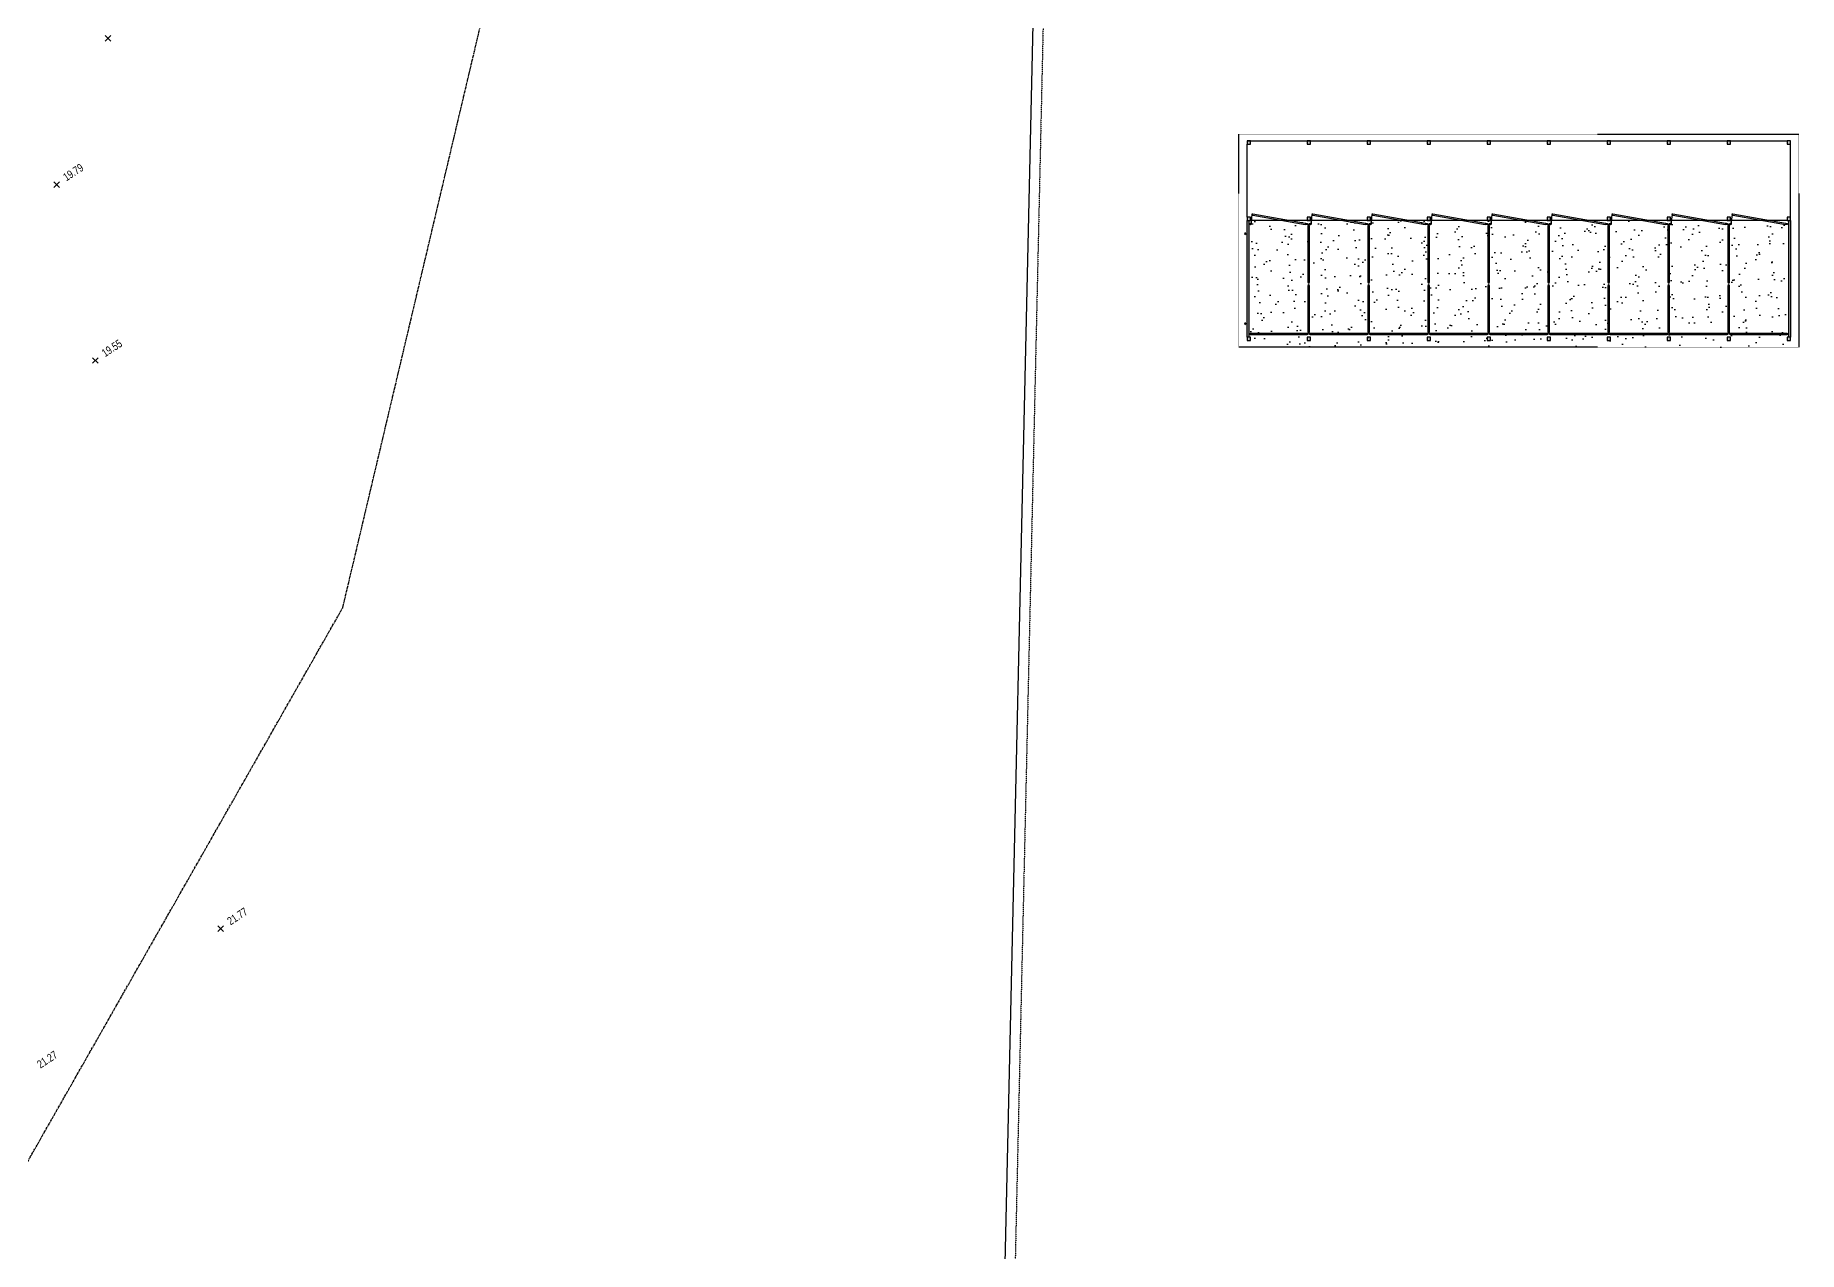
# Model space of a CAD drawing. Header units: inches. Extents: x -625442 to 34963, y -27993 to 66986.
# Drawn here: x -451844 to -447612, y 30144 to 33064 of the extents above; entities that cross this region are included whole.
import ezdxf
from ezdxf.enums import TextEntityAlignment as Align

# ---------------------------------------------------------------- set-up
doc = ezdxf.new("R2010")
doc.units = ezdxf.units.IN
doc.header["$LTSCALE"] = 0.5
doc.header["$MEASUREMENT"] = 0
for name, pattern in [('DIVIDE2', [0.625, 0.25, -0.125, 0, -0.125, 0, -0.125]), ('HIDDEN', [0.375, 0.25, -0.125]), ('PHANTOM', [20, 10, -2, 2, -2, 2, -2])]:
    doc.linetypes.add(name, pattern=pattern)
for name, color, linetype in [('A-ANNO-SYMB', 254, 'Continuous'), ('A-ANNO-TEXT', 30, 'Continuous'), ('A-BLDG-ELEV-HIDN', 252, 'HIDDEN'), ('A-ELEV-PATT-SH30', 201, 'Continuous'), ('A-FLOR-BELO-LGHT', 143, 'Continuous'), ('A-WALL-OTLN', 90, 'Continuous'), ('FEMA FLOOD ZONE', 190, 'PHANTOM'), ('FENCE', 7, 'FEN_LINE'), ('P-BELOW-LIGHT', 143, 'Continuous'), ('P-FURNITURE', 201, 'Continuous'), ('SECTION LINE', 101, 'DIVIDE2'), ('SPOT ELEVATION TEXT', 252, 'Continuous')]:
    doc.layers.add(name, color=color, linetype=linetype)
doc.styles.add('BLDG', font='IC-Romans.shx', dxfattribs={"width": 0.8})
doc.styles.get("Standard").update_dxf_attribs({"font": 'Arial.ttf'})
doc.linetypes.add('FEN_LINE', pattern='A,0.5,-0.2,[" X ",Standard,S=0.1,R=0,X=-0.1,Y=-0.05],-0.25', length=0.95)

# ---------------------------------------------------------------- blocks, each defined once
blk = doc.blocks.new('SPT10')
at = {"color": 0, "linetype": 'Continuous'}
for p, q in [((-0.35, -0.35), (0.35, 0.35)), ((0.35, -0.35), (-0.35, 0.35))]:
    blk.add_line(p, q, dxfattribs=at)

msp = doc.modelspace()

# ---------------------------------------------------------------- hatches: boundary and pattern name
at = {"layer": 'A-ELEV-PATT-SH30', "ltscale": 0.5}
h = msp.add_hatch(dxfattribs=at)
h.set_pattern_fill('AR-SAND', color=256, scale=32, angle=90)
h.set_pattern_definition([(127.5, (-476712.923, -26343.793), (-61.65836, -2.015787), [0, -48.64, 0, -54.4, 0, -52]), (97.5, (-476712.92, -26343.79), (-90.30867, 56.63285), [0, -26.24, 0, -43.84, 0, -16.8]), (57.5, (-476712.923, -26383.153), (-0.18109, 99.65254), [0, -16, 0, -57.6, 0, -75.2]), (47.5, (-476712.92, -26383.15), (-28.08562, 96.19605), [0, -8, 0, -37.76, 0, -43.2])])
h.paths.add_polyline_path([(-448928.32821, 32619.19783), (-447636.32821, 32619.19783), (-447636.32821, 32315.19783), (-448928.32821, 32315.19783)])

# ---------------------------------------------------------------- linework, layer by layer
at = {"layer": 'A-BLDG-ELEV-HIDN', "ltscale": 0.5}
for p, q in [((-448956.32821, 32315.19783), (-448956.32821, 32827.19783)), ((-448956.32821, 32827.19783), (-447612.32821, 32827.19783)), ((-447612.32821, 32827.19783), (-447612.32821, 32315.19783)), ((-447612.32821, 32315.19783), (-448956.32821, 32315.19783))]:
    msp.add_line(p, q, dxfattribs=at)
at = {"layer": 'A-FLOR-BELO-LGHT', "ltscale": 0.5}
for p, q in [((-448936.32821, 32811.19783), (-447640.32821, 32811.19783)), ((-447632.32821, 32619.19783), (-447632.32821, 32811.19783)), ((-447640.32821, 32619.19783), (-448928.32821, 32619.19783))]:
    msp.add_line(p, q, dxfattribs=at)
at = {"layer": 'A-WALL-OTLN', "ltscale": 0.5}
for p, q in [((-448940.32821, 32587.94996), (-448936.32821, 32587.94996)), ((-448940.32821, 32371.96279), (-448936.32821, 32371.96279))]:
    msp.add_line(p, q, dxfattribs=at)
for points in [[(-448936.32821, 32811.19783), (-448936.32821, 32803.19783), (-448928.32821, 32803.19783), (-448928.32821, 32811.19783)], [(-448792.32821, 32811.19783), (-448792.32821, 32803.19783), (-448784.32821, 32803.19783), (-448784.32821, 32811.19783)], [(-448648.32821, 32811.19783), (-448648.32821, 32803.19783), (-448640.32821, 32803.19783), (-448640.32821, 32811.19783)], [(-448504.32821, 32811.19783), (-448504.32821, 32803.19783), (-448496.32821, 32803.19783), (-448496.32821, 32811.19783)], [(-448360.32821, 32811.19783), (-448360.32821, 32803.19783), (-448352.32821, 32803.19783), (-448352.32821, 32811.19783)], [(-448216.32821, 32811.19783), (-448216.32821, 32803.19783), (-448208.32821, 32803.19783), (-448208.32821, 32811.19783)], [(-448072.32821, 32811.19783), (-448072.32821, 32803.19783), (-448064.32821, 32803.19783), (-448064.32821, 32811.19783)], [(-447928.32821, 32811.19783), (-447928.32821, 32803.19783), (-447920.32821, 32803.19783), (-447920.32821, 32811.19783)], [(-447784.32821, 32811.19783), (-447784.32821, 32803.19783), (-447776.32821, 32803.19783), (-447776.32821, 32811.19783)], [(-447640.32821, 32811.19783), (-447640.32821, 32803.19783), (-447632.32821, 32803.19783), (-447632.32821, 32811.19783)], [(-448936.32821, 32627.19783), (-448936.32821, 32619.19783), (-448928.32821, 32619.19783), (-448928.32821, 32627.19783)], [(-448932.32821, 32619.19783), (-448932.32821, 32339.19783), (-448936.32821, 32339.19783), (-448936.32821, 32619.19783)], [(-448792.32821, 32627.19783), (-448792.32821, 32619.19783), (-448784.32821, 32619.19783), (-448784.32821, 32627.19783)], [(-448648.32821, 32627.19783), (-448648.32821, 32619.19783), (-448640.32821, 32619.19783), (-448640.32821, 32627.19783)], [(-448504.32821, 32627.19783), (-448504.32821, 32619.19783), (-448496.32821, 32619.19783), (-448496.32821, 32627.19783)], [(-448360.32821, 32627.19783), (-448360.32821, 32619.19783), (-448352.32821, 32619.19783), (-448352.32821, 32627.19783)], [(-448216.32821, 32627.19783), (-448216.32821, 32619.19783), (-448208.32821, 32619.19783), (-448208.32821, 32627.19783)], [(-448072.32821, 32627.19783), (-448072.32821, 32619.19783), (-448064.32821, 32619.19783), (-448064.32821, 32627.19783)], [(-447928.32821, 32627.19783), (-447928.32821, 32619.19783), (-447920.32821, 32619.19783), (-447920.32821, 32627.19783)], [(-447784.32821, 32627.19783), (-447784.32821, 32619.19783), (-447776.32821, 32619.19783), (-447776.32821, 32627.19783)], [(-447640.32821, 32627.19783), (-447640.32821, 32619.19783), (-447632.32821, 32619.19783), (-447632.32821, 32627.19783)], [(-447632.32821, 32619.19783), (-447632.32821, 32339.19783), (-447636.32821, 32339.19783), (-447636.32821, 32619.19783)], [(-448936.32821, 32339.19783), (-448936.32821, 32331.19783), (-448928.32821, 32331.19783), (-448928.32821, 32339.19783)], [(-448792.32821, 32339.19783), (-448792.32821, 32331.19783), (-448784.32821, 32331.19783), (-448784.32821, 32339.19783)], [(-448648.32821, 32339.19783), (-448648.32821, 32331.19783), (-448640.32821, 32331.19783), (-448640.32821, 32339.19783)], [(-448504.32821, 32339.19783), (-448504.32821, 32331.19783), (-448496.32821, 32331.19783), (-448496.32821, 32339.19783)], [(-448360.32821, 32339.19783), (-448360.32821, 32331.19783), (-448352.32821, 32331.19783), (-448352.32821, 32339.19783)], [(-448216.32821, 32339.19783), (-448216.32821, 32331.19783), (-448208.32821, 32331.19783), (-448208.32821, 32339.19783)], [(-448072.32821, 32339.19783), (-448072.32821, 32331.19783), (-448064.32821, 32331.19783), (-448064.32821, 32339.19783)], [(-447928.32821, 32339.19783), (-447928.32821, 32331.19783), (-447920.32821, 32331.19783), (-447920.32821, 32339.19783)], [(-447784.32821, 32339.19783), (-447784.32821, 32331.19783), (-447776.32821, 32331.19783), (-447776.32821, 32339.19783)], [(-447640.32821, 32339.19783), (-447640.32821, 32331.19783), (-447632.32821, 32331.19783), (-447632.32821, 32339.19783)]]:
    msp.add_lwpolyline(points, close=True, dxfattribs=at)
for centre in [(-448940.32821, 32587.94996), (-448940.32821, 32371.96279)]:
    msp.add_arc(centre, 2, 90, 270, dxfattribs=at)
at = {"layer": 'FEMA FLOOD ZONE'}
msp.add_lwpolyline([(-451926.43524, 30247.61468), (-451106.21353, 31690.11821), (-450606.8183, 33801.41301), (-450602.54048, 34006.71055), (-450944.75809, 35114.46209), (-450936.20274, 35336.86771), (-451650.92597, 36223.53279)], dxfattribs=at)
at = {"layer": 'FENCE'}
msp.add_lwpolyline([(-454541.52855, 26320.38452), (-449601.46382, 26359.87047), (-448922.57177, 56440.86474)], dxfattribs=at)
at = {"layer": 'P-BELOW-LIGHT'}
msp.add_line((-448936.32821, 32627.19783), (-448936.32821, 32803.19783), dxfattribs=at)
at = {"layer": 'P-FURNITURE', "ltscale": 0.5, "flags": 128}
for points in [[(-448922.24979, 32634.96938, 0.2506464417), (-448923.31429, 32634.62058), (-448924.38888, 32634.64243, 0.8565738161), (-448924.56047, 32633.66931), (-448923.54321, 32633.32231, 0.2506464418), (-448922.6622, 32632.63046), (-448796.39959, 32610.36695, 0.2506464418), (-448795.33508, 32610.71576), (-448794.2605, 32610.6939, 0.8565738161), (-448794.08891, 32611.66703), (-448795.10616, 32612.01402, 0.2506464417), (-448795.98718, 32612.70587)], [(-448778.24979, 32634.96938, 0.2506464417), (-448779.31429, 32634.62058), (-448780.38888, 32634.64243, 0.8565738161), (-448780.56047, 32633.66931), (-448779.54321, 32633.32231, 0.2506464418), (-448778.6622, 32632.63046), (-448652.39959, 32610.36695, 0.2506464418), (-448651.33508, 32610.71576), (-448650.2605, 32610.6939, 0.8565738161), (-448650.08891, 32611.66703), (-448651.10616, 32612.01402, 0.2506464417), (-448651.98718, 32612.70587)], [(-448634.24979, 32634.96938, 0.2506464417), (-448635.31429, 32634.62058), (-448636.38888, 32634.64243, 0.8565738161), (-448636.56047, 32633.66931), (-448635.54321, 32633.32231, 0.2506464418), (-448634.6622, 32632.63046), (-448508.39959, 32610.36695, 0.2506464418), (-448507.33508, 32610.71576), (-448506.2605, 32610.6939, 0.8565738161), (-448506.08891, 32611.66703), (-448507.10616, 32612.01402, 0.2506464417), (-448507.98718, 32612.70587)], [(-448490.24979, 32634.96938, 0.2506464417), (-448491.31429, 32634.62058), (-448492.38888, 32634.64243, 0.8565738161), (-448492.56047, 32633.66931), (-448491.54321, 32633.32231, 0.2506464418), (-448490.6622, 32632.63046), (-448364.39959, 32610.36695, 0.2506464418), (-448363.33508, 32610.71576), (-448362.2605, 32610.6939, 0.8565738161), (-448362.08891, 32611.66703), (-448363.10616, 32612.01402, 0.2506464417), (-448363.98718, 32612.70587)], [(-448346.24979, 32634.96938, 0.2506464417), (-448347.31429, 32634.62058), (-448348.38888, 32634.64243, 0.8565738161), (-448348.56047, 32633.66931), (-448347.54321, 32633.32231, 0.2506464418), (-448346.6622, 32632.63046), (-448220.39959, 32610.36695, 0.2506464418), (-448219.33508, 32610.71576), (-448218.2605, 32610.6939, 0.8565738161), (-448218.08891, 32611.66703), (-448219.10616, 32612.01402, 0.2506464417), (-448219.98718, 32612.70587)], [(-448202.24979, 32634.96938, 0.2506464417), (-448203.31429, 32634.62058), (-448204.38888, 32634.64243, 0.8565738161), (-448204.56047, 32633.66931), (-448203.54321, 32633.32231, 0.2506464418), (-448202.6622, 32632.63046), (-448076.39959, 32610.36695, 0.2506464418), (-448075.33508, 32610.71576), (-448074.2605, 32610.6939, 0.8565738161), (-448074.08891, 32611.66703), (-448075.10616, 32612.01402, 0.2506464417), (-448075.98718, 32612.70587)], [(-448058.24979, 32634.96938, 0.2506464417), (-448059.31429, 32634.62058), (-448060.38888, 32634.64243, 0.8565738161), (-448060.56047, 32633.66931), (-448059.54321, 32633.32231, 0.2506464418), (-448058.6622, 32632.63046), (-447932.39959, 32610.36695, 0.2506464418), (-447931.33508, 32610.71576), (-447930.2605, 32610.6939, 0.8565738161), (-447930.08891, 32611.66703), (-447931.10616, 32612.01402, 0.2506464417), (-447931.98718, 32612.70587)], [(-447914.24979, 32634.96938, 0.2506464417), (-447915.31429, 32634.62058), (-447916.38888, 32634.64243, 0.8565738161), (-447916.56047, 32633.66931), (-447915.54321, 32633.32231, 0.2506464418), (-447914.6622, 32632.63046), (-447788.39959, 32610.36695, 0.2506464418), (-447787.33508, 32610.71576), (-447786.2605, 32610.6939, 0.8565738161), (-447786.08891, 32611.66703), (-447787.10616, 32612.01402, 0.2506464417), (-447787.98718, 32612.70587)], [(-447770.24979, 32634.96938, 0.2506464417), (-447771.31429, 32634.62058), (-447772.38888, 32634.64243, 0.8565738161), (-447772.56047, 32633.66931), (-447771.54321, 32633.32231, 0.2506464418), (-447770.6622, 32632.63046), (-447644.39959, 32610.36695, 0.2506464418), (-447643.33508, 32610.71576), (-447642.2605, 32610.6939, 0.8565738161), (-447642.08891, 32611.66703), (-447643.10616, 32612.01402, 0.2506464417), (-447643.98718, 32612.70587)], [(-448789.50716, 32471.13533), (-448789.50716, 32607.24322, -0.2506464417), (-448788.97881, 32608.23098), (-448788.81373, 32609.29304, -0.8565738161), (-448787.82559, 32609.29304), (-448787.66051, 32608.23098, -0.2506464418), (-448787.13216, 32607.24322), (-448787.13216, 32471.13533, -0.2506464418), (-448787.66051, 32470.14756), (-448787.82559, 32469.0855, -0.8565738161), (-448788.81373, 32469.0855), (-448788.97881, 32470.14756, -0.2506464417)], [(-448645.50716, 32471.13533), (-448645.50716, 32607.24322, -0.2506464417), (-448644.97881, 32608.23098), (-448644.81373, 32609.29304, -0.8565738161), (-448643.82559, 32609.29304), (-448643.66051, 32608.23098, -0.2506464418), (-448643.13216, 32607.24322), (-448643.13216, 32471.13533, -0.2506464418), (-448643.66051, 32470.14756), (-448643.82559, 32469.0855, -0.8565738161), (-448644.81373, 32469.0855), (-448644.97881, 32470.14756, -0.2506464417)], [(-448501.50716, 32471.13533), (-448501.50716, 32607.24322, -0.2506464417), (-448500.97881, 32608.23098), (-448500.81373, 32609.29304, -0.8565738161), (-448499.82559, 32609.29304), (-448499.66051, 32608.23098, -0.2506464418), (-448499.13216, 32607.24322), (-448499.13216, 32471.13533, -0.2506464418), (-448499.66051, 32470.14756), (-448499.82559, 32469.0855, -0.8565738161), (-448500.81373, 32469.0855), (-448500.97881, 32470.14756, -0.2506464417)], [(-448357.50716, 32471.13533), (-448357.50716, 32607.24322, -0.2506464417), (-448356.97881, 32608.23098), (-448356.81373, 32609.29304, -0.8565738161), (-448355.82559, 32609.29304), (-448355.66051, 32608.23098, -0.2506464418), (-448355.13216, 32607.24322), (-448355.13216, 32471.13533, -0.2506464418), (-448355.66051, 32470.14756), (-448355.82559, 32469.0855, -0.8565738161), (-448356.81373, 32469.0855), (-448356.97881, 32470.14756, -0.2506464417)], [(-448213.50716, 32471.13533), (-448213.50716, 32607.24322, -0.2506464417), (-448212.97881, 32608.23098), (-448212.81373, 32609.29304, -0.8565738161), (-448211.82559, 32609.29304), (-448211.66051, 32608.23098, -0.2506464418), (-448211.13216, 32607.24322), (-448211.13216, 32471.13533, -0.2506464418), (-448211.66051, 32470.14756), (-448211.82559, 32469.0855, -0.8565738161), (-448212.81373, 32469.0855), (-448212.97881, 32470.14756, -0.2506464417)], [(-448069.50716, 32471.13533), (-448069.50716, 32607.24322, -0.2506464417), (-448068.97881, 32608.23098), (-448068.81373, 32609.29304, -0.8565738161), (-448067.82559, 32609.29304), (-448067.66051, 32608.23098, -0.2506464418), (-448067.13216, 32607.24322), (-448067.13216, 32471.13533, -0.2506464418), (-448067.66051, 32470.14756), (-448067.82559, 32469.0855, -0.8565738161), (-448068.81373, 32469.0855), (-448068.97881, 32470.14756, -0.2506464417)], [(-447925.50716, 32471.13533), (-447925.50716, 32607.24322, -0.2506464417), (-447924.97881, 32608.23098), (-447924.81373, 32609.29304, -0.8565738161), (-447923.82559, 32609.29304), (-447923.66051, 32608.23098, -0.2506464418), (-447923.13216, 32607.24322), (-447923.13216, 32471.13533, -0.2506464418), (-447923.66051, 32470.14756), (-447923.82559, 32469.0855, -0.8565738161), (-447924.81373, 32469.0855), (-447924.97881, 32470.14756, -0.2506464417)], [(-447781.50716, 32471.13533), (-447781.50716, 32607.24322, -0.2506464417), (-447780.97881, 32608.23098), (-447780.81373, 32609.29304, -0.8565738161), (-447779.82559, 32609.29304), (-447779.66051, 32608.23098, -0.2506464418), (-447779.13216, 32607.24322), (-447779.13216, 32471.13533, -0.2506464418), (-447779.66051, 32470.14756), (-447779.82559, 32469.0855, -0.8565738161), (-447780.81373, 32469.0855), (-447780.97881, 32470.14756, -0.2506464417)], [(-448789.50716, 32351.13533), (-448789.50716, 32463.24322, -0.2506464417), (-448788.97881, 32464.23098), (-448788.81373, 32465.29304, -0.8565738161), (-448787.82559, 32465.29304), (-448787.66051, 32464.23098, -0.2506464418), (-448787.13216, 32463.24322), (-448787.13216, 32351.13533, -0.2506464418), (-448787.66051, 32350.14756), (-448787.82559, 32349.0855, -0.8565738161), (-448788.81373, 32349.0855), (-448788.97881, 32350.14756, -0.2506464417)], [(-448645.50716, 32351.13533), (-448645.50716, 32463.24322, -0.2506464417), (-448644.97881, 32464.23098), (-448644.81373, 32465.29304, -0.8565738161), (-448643.82559, 32465.29304), (-448643.66051, 32464.23098, -0.2506464418), (-448643.13216, 32463.24322), (-448643.13216, 32351.13533, -0.2506464418), (-448643.66051, 32350.14756), (-448643.82559, 32349.0855, -0.8565738161), (-448644.81373, 32349.0855), (-448644.97881, 32350.14756, -0.2506464417)], [(-448501.50716, 32351.13533), (-448501.50716, 32463.24322, -0.2506464417), (-448500.97881, 32464.23098), (-448500.81373, 32465.29304, -0.8565738161), (-448499.82559, 32465.29304), (-448499.66051, 32464.23098, -0.2506464418), (-448499.13216, 32463.24322), (-448499.13216, 32351.13533, -0.2506464418), (-448499.66051, 32350.14756), (-448499.82559, 32349.0855, -0.8565738161), (-448500.81373, 32349.0855), (-448500.97881, 32350.14756, -0.2506464417)], [(-448357.50716, 32351.13533), (-448357.50716, 32463.24322, -0.2506464417), (-448356.97881, 32464.23098), (-448356.81373, 32465.29304, -0.8565738161), (-448355.82559, 32465.29304), (-448355.66051, 32464.23098, -0.2506464418), (-448355.13216, 32463.24322), (-448355.13216, 32351.13533, -0.2506464418), (-448355.66051, 32350.14756), (-448355.82559, 32349.0855, -0.8565738161), (-448356.81373, 32349.0855), (-448356.97881, 32350.14756, -0.2506464417)], [(-448213.50716, 32351.13533), (-448213.50716, 32463.24322, -0.2506464417), (-448212.97881, 32464.23098), (-448212.81373, 32465.29304, -0.8565738161), (-448211.82559, 32465.29304), (-448211.66051, 32464.23098, -0.2506464418), (-448211.13216, 32463.24322), (-448211.13216, 32351.13533, -0.2506464418), (-448211.66051, 32350.14756), (-448211.82559, 32349.0855, -0.8565738161), (-448212.81373, 32349.0855), (-448212.97881, 32350.14756, -0.2506464417)], [(-448069.50716, 32351.13533), (-448069.50716, 32463.24322, -0.2506464417), (-448068.97881, 32464.23098), (-448068.81373, 32465.29304, -0.8565738161), (-448067.82559, 32465.29304), (-448067.66051, 32464.23098, -0.2506464418), (-448067.13216, 32463.24322), (-448067.13216, 32351.13533, -0.2506464418), (-448067.66051, 32350.14756), (-448067.82559, 32349.0855, -0.8565738161), (-448068.81373, 32349.0855), (-448068.97881, 32350.14756, -0.2506464417)], [(-447925.50716, 32351.13533), (-447925.50716, 32463.24322, -0.2506464417), (-447924.97881, 32464.23098), (-447924.81373, 32465.29304, -0.8565738161), (-447923.82559, 32465.29304), (-447923.66051, 32464.23098, -0.2506464418), (-447923.13216, 32463.24322), (-447923.13216, 32351.13533, -0.2506464418), (-447923.66051, 32350.14756), (-447923.82559, 32349.0855, -0.8565738161), (-447924.81373, 32349.0855), (-447924.97881, 32350.14756, -0.2506464417)], [(-447781.50716, 32351.13533), (-447781.50716, 32463.24322, -0.2506464417), (-447780.97881, 32464.23098), (-447780.81373, 32465.29304, -0.8565738161), (-447779.82559, 32465.29304), (-447779.66051, 32464.23098, -0.2506464418), (-447779.13216, 32463.24322), (-447779.13216, 32351.13533, -0.2506464418), (-447779.66051, 32350.14756), (-447779.82559, 32349.0855, -0.8565738161), (-447780.81373, 32349.0855), (-447780.97881, 32350.14756, -0.2506464417)], [(-448928.37361, 32348.38533, 0.2506464417), (-448929.36137, 32347.85697), (-448930.42343, 32347.69189, 0.8565738161), (-448930.42343, 32346.70376), (-448929.36137, 32346.53868, 0.2506464418), (-448928.37361, 32346.01033), (-448792.26571, 32346.01033, 0.2506464418), (-448791.27795, 32346.53868), (-448790.21589, 32346.70376, 0.8565738161), (-448790.21589, 32347.69189), (-448791.27795, 32347.85697, 0.2506464417), (-448792.26571, 32348.38533)], [(-448784.37361, 32348.38533, 0.2506464417), (-448785.36137, 32347.85697), (-448786.42343, 32347.69189, 0.8565738161), (-448786.42343, 32346.70376), (-448785.36137, 32346.53868, 0.2506464418), (-448784.37361, 32346.01033), (-448648.26571, 32346.01033, 0.2506464418), (-448647.27795, 32346.53868), (-448646.21589, 32346.70376, 0.8565738161), (-448646.21589, 32347.69189), (-448647.27795, 32347.85697, 0.2506464417), (-448648.26571, 32348.38533)], [(-448640.37361, 32348.38533, 0.2506464417), (-448641.36137, 32347.85697), (-448642.42343, 32347.69189, 0.8565738161), (-448642.42343, 32346.70376), (-448641.36137, 32346.53868, 0.2506464418), (-448640.37361, 32346.01033), (-448504.26571, 32346.01033, 0.2506464418), (-448503.27795, 32346.53868), (-448502.21589, 32346.70376, 0.8565738161), (-448502.21589, 32347.69189), (-448503.27795, 32347.85697, 0.2506464417), (-448504.26571, 32348.38533)], [(-448496.33939, 32348.38533, 0.2506464417), (-448497.32716, 32347.85697), (-448498.38921, 32347.69189, 0.8565738161), (-448498.38921, 32346.70376), (-448497.32716, 32346.53868, 0.2506464418), (-448496.33939, 32346.01033), (-448360.2315, 32346.01033, 0.2506464418), (-448359.24373, 32346.53868), (-448358.18168, 32346.70376, 0.8565738161), (-448358.18168, 32347.69189), (-448359.24373, 32347.85697, 0.2506464417), (-448360.2315, 32348.38533)], [(-448352.34794, 32348.40243, 0.2506464417), (-448353.33571, 32347.87408), (-448354.39777, 32347.709, 0.8565738161), (-448354.39777, 32346.72087), (-448353.33571, 32346.55579, 0.2506464418), (-448352.34794, 32346.02743), (-448216.24005, 32346.02743, 0.2506464418), (-448215.25229, 32346.55579), (-448214.19023, 32346.72087, 0.8565738161), (-448214.19023, 32347.709), (-448215.25229, 32347.87408, 0.2506464417), (-448216.24005, 32348.40243)], [(-448208.3565, 32348.40243, 0.2506464417), (-448209.34426, 32347.87408), (-448210.40632, 32347.709, 0.8565738161), (-448210.40632, 32346.72087), (-448209.34426, 32346.55579, 0.2506464418), (-448208.3565, 32346.02743), (-448072.24861, 32346.02743, 0.2506464418), (-448071.26084, 32346.55579), (-448070.19878, 32346.72087, 0.8565738161), (-448070.19878, 32347.709), (-448071.26084, 32347.87408, 0.2506464417), (-448072.24861, 32348.40243)], [(-448064.36505, 32348.40243, 0.2506464417), (-448065.35282, 32347.87408), (-448066.41487, 32347.709, 0.8565738161), (-448066.41487, 32346.72087), (-448065.35282, 32346.55579, 0.2506464418), (-448064.36505, 32346.02743), (-447928.25716, 32346.02743, 0.2506464418), (-447927.26939, 32346.55579), (-447926.20734, 32346.72087, 0.8565738161), (-447926.20734, 32347.709), (-447927.26939, 32347.87408, 0.2506464417), (-447928.25716, 32348.40243)], [(-447920.37361, 32348.40243, 0.2506464417), (-447921.36137, 32347.87408), (-447922.42343, 32347.709, 0.8565738161), (-447922.42343, 32346.72087), (-447921.36137, 32346.55579, 0.2506464418), (-447920.37361, 32346.02743), (-447784.26571, 32346.02743, 0.2506464418), (-447783.27795, 32346.55579), (-447782.21589, 32346.72087, 0.8565738161), (-447782.21589, 32347.709), (-447783.27795, 32347.87408, 0.2506464417), (-447784.26571, 32348.40243)], [(-447776.38216, 32348.40243, 0.2506464417), (-447777.36993, 32347.87408), (-447778.43198, 32347.709, 0.8565738161), (-447778.43198, 32346.72087), (-447777.36993, 32346.55579, 0.2506464418), (-447776.38216, 32346.02743), (-447640.27427, 32346.02743, 0.2506464418), (-447639.2865, 32346.55579), (-447638.22445, 32346.72087, 0.8565738161), (-447638.22445, 32347.709), (-447639.2865, 32347.87408, 0.2506464417), (-447640.27427, 32348.40243)]]:
    msp.add_lwpolyline(points, format="xyb", close=True, dxfattribs=at)
for points in [[(-448928.37948, 32610.01033, 0.2496291565), (-448927.39543, 32610.53713), (-448926.32965, 32610.69972, 0.8565738161), (-448926.32965, 32611.68785), (-448927.39171, 32611.85293, 0.2517319685), (-448928.38216, 32612.38533, 0.2506464417), (-448929.36993, 32611.85697), (-448930.43198, 32611.69189, 0.8565738161), (-448930.43198, 32610.70376), (-448929.36993, 32610.53868, 0.2506464418), (-448928.38216, 32610.01033)], [(-448792.27695, 32610.01033, -0.2496291565), (-448793.261, 32610.53713), (-448794.32677, 32610.69972, -0.8565738161), (-448794.32677, 32611.68785), (-448793.26472, 32611.85293, -0.2517319685), (-448792.27427, 32612.38533, -0.2506464417), (-448791.2865, 32611.85697), (-448790.22445, 32611.69189, -0.8565738161), (-448790.22445, 32610.70376), (-448791.2865, 32610.53868, -0.2506464418), (-448792.27427, 32610.01033)], [(-448784.37948, 32610.01033, 0.2496291565), (-448783.39543, 32610.53713), (-448782.32965, 32610.69972, 0.8565738161), (-448782.32965, 32611.68785), (-448783.39171, 32611.85293, 0.2517319685), (-448784.38216, 32612.38533, 0.2506464417), (-448785.36993, 32611.85697), (-448786.43198, 32611.69189, 0.8565738161), (-448786.43198, 32610.70376), (-448785.36993, 32610.53868, 0.2506464418), (-448784.38216, 32610.01033)], [(-448648.27695, 32610.01033, -0.2496291565), (-448649.261, 32610.53713), (-448650.32677, 32610.69972, -0.8565738161), (-448650.32677, 32611.68785), (-448649.26472, 32611.85293, -0.2517319685), (-448648.27427, 32612.38533, -0.2506464417), (-448647.2865, 32611.85697), (-448646.22445, 32611.69189, -0.8565738161), (-448646.22445, 32610.70376), (-448647.2865, 32610.53868, -0.2506464418), (-448648.27427, 32610.01033)], [(-448640.37948, 32610.01033, 0.2496291565), (-448639.39543, 32610.53713), (-448638.32965, 32610.69972, 0.8565738161), (-448638.32965, 32611.68785), (-448639.39171, 32611.85293, 0.2517319685), (-448640.38216, 32612.38533, 0.2506464417), (-448641.36993, 32611.85697), (-448642.43198, 32611.69189, 0.8565738161), (-448642.43198, 32610.70376), (-448641.36993, 32610.53868, 0.2506464418), (-448640.38216, 32610.01033)], [(-448504.27695, 32610.01033, -0.2496291565), (-448505.261, 32610.53713), (-448506.32677, 32610.69972, -0.8565738161), (-448506.32677, 32611.68785), (-448505.26472, 32611.85293, -0.2517319685), (-448504.27427, 32612.38533, -0.2506464417), (-448503.2865, 32611.85697), (-448502.22445, 32611.69189, -0.8565738161), (-448502.22445, 32610.70376), (-448503.2865, 32610.53868, -0.2506464418), (-448504.27427, 32610.01033)], [(-448496.37948, 32610.01033, 0.2496291565), (-448495.39543, 32610.53713), (-448494.32965, 32610.69972, 0.8565738161), (-448494.32965, 32611.68785), (-448495.39171, 32611.85293, 0.2517319685), (-448496.38216, 32612.38533, 0.2506464417), (-448497.36993, 32611.85697), (-448498.43198, 32611.69189, 0.8565738161), (-448498.43198, 32610.70376), (-448497.36993, 32610.53868, 0.2506464418), (-448496.38216, 32610.01033)], [(-448360.27695, 32610.01033, -0.2496291565), (-448361.261, 32610.53713), (-448362.32677, 32610.69972, -0.8565738161), (-448362.32677, 32611.68785), (-448361.26472, 32611.85293, -0.2517319685), (-448360.27427, 32612.38533, -0.2506464417), (-448359.2865, 32611.85697), (-448358.22445, 32611.69189, -0.8565738161), (-448358.22445, 32610.70376), (-448359.2865, 32610.53868, -0.2506464418), (-448360.27427, 32610.01033)], [(-448352.37948, 32610.01033, 0.2496291565), (-448351.39543, 32610.53713), (-448350.32965, 32610.69972, 0.8565738161), (-448350.32965, 32611.68785), (-448351.39171, 32611.85293, 0.2517319685), (-448352.38216, 32612.38533, 0.2506464417), (-448353.36993, 32611.85697), (-448354.43198, 32611.69189, 0.8565738161), (-448354.43198, 32610.70376), (-448353.36993, 32610.53868, 0.2506464418), (-448352.38216, 32610.01033)], [(-448216.27695, 32610.01033, -0.2496291565), (-448217.261, 32610.53713), (-448218.32677, 32610.69972, -0.8565738161), (-448218.32677, 32611.68785), (-448217.26472, 32611.85293, -0.2517319685), (-448216.27427, 32612.38533, -0.2506464417), (-448215.2865, 32611.85697), (-448214.22445, 32611.69189, -0.8565738161), (-448214.22445, 32610.70376), (-448215.2865, 32610.53868, -0.2506464418), (-448216.27427, 32610.01033)], [(-448208.37948, 32610.01033, 0.2496291565), (-448207.39543, 32610.53713), (-448206.32965, 32610.69972, 0.8565738161), (-448206.32965, 32611.68785), (-448207.39171, 32611.85293, 0.2517319685), (-448208.38216, 32612.38533, 0.2506464417), (-448209.36993, 32611.85697), (-448210.43198, 32611.69189, 0.8565738161), (-448210.43198, 32610.70376), (-448209.36993, 32610.53868, 0.2506464418), (-448208.38216, 32610.01033)], [(-448072.27695, 32610.01033, -0.2496291565), (-448073.261, 32610.53713), (-448074.32677, 32610.69972, -0.8565738161), (-448074.32677, 32611.68785), (-448073.26472, 32611.85293, -0.2517319685), (-448072.27427, 32612.38533, -0.2506464417), (-448071.2865, 32611.85697), (-448070.22445, 32611.69189, -0.8565738161), (-448070.22445, 32610.70376), (-448071.2865, 32610.53868, -0.2506464418), (-448072.27427, 32610.01033)], [(-448064.37948, 32610.01033, 0.2496291565), (-448063.39543, 32610.53713), (-448062.32965, 32610.69972, 0.8565738161), (-448062.32965, 32611.68785), (-448063.39171, 32611.85293, 0.2517319685), (-448064.38216, 32612.38533, 0.2506464417), (-448065.36993, 32611.85697), (-448066.43198, 32611.69189, 0.8565738161), (-448066.43198, 32610.70376), (-448065.36993, 32610.53868, 0.2506464418), (-448064.38216, 32610.01033)], [(-447928.27695, 32610.01033, -0.2496291565), (-447929.261, 32610.53713), (-447930.32677, 32610.69972, -0.8565738161), (-447930.32677, 32611.68785), (-447929.26472, 32611.85293, -0.2517319685), (-447928.27427, 32612.38533, -0.2506464417), (-447927.2865, 32611.85697), (-447926.22445, 32611.69189, -0.8565738161), (-447926.22445, 32610.70376), (-447927.2865, 32610.53868, -0.2506464418), (-447928.27427, 32610.01033)], [(-447920.37948, 32610.01033, 0.2496291565), (-447919.39543, 32610.53713), (-447918.32965, 32610.69972, 0.8565738161), (-447918.32965, 32611.68785), (-447919.39171, 32611.85293, 0.2517319685), (-447920.38216, 32612.38533, 0.2506464417), (-447921.36993, 32611.85697), (-447922.43198, 32611.69189, 0.8565738161), (-447922.43198, 32610.70376), (-447921.36993, 32610.53868, 0.2506464418), (-447920.38216, 32610.01033)], [(-447784.27695, 32610.01033, -0.2496291565), (-447785.261, 32610.53713), (-447786.32677, 32610.69972, -0.8565738161), (-447786.32677, 32611.68785), (-447785.26472, 32611.85293, -0.2517319685), (-447784.27427, 32612.38533, -0.2506464417), (-447783.2865, 32611.85697), (-447782.22445, 32611.69189, -0.8565738161), (-447782.22445, 32610.70376), (-447783.2865, 32610.53868, -0.2506464418), (-447784.27427, 32610.01033)], [(-447776.37948, 32610.01033, 0.2496291565), (-447775.39543, 32610.53713), (-447774.32965, 32610.69972, 0.8565738161), (-447774.32965, 32611.68785), (-447775.39171, 32611.85293, 0.2517319685), (-447776.38216, 32612.38533, 0.2506464417), (-447777.36993, 32611.85697), (-447778.43198, 32611.69189, 0.8565738161), (-447778.43198, 32610.70376), (-447777.36993, 32610.53868, 0.2506464418), (-447776.38216, 32610.01033)], [(-447640.27695, 32610.01033, -0.2496291565), (-447641.261, 32610.53713), (-447642.32677, 32610.69972, -0.8565738161), (-447642.32677, 32611.68785), (-447641.26472, 32611.85293, -0.2517319685), (-447640.27427, 32612.38533, -0.2506464417), (-447639.2865, 32611.85697), (-447638.22445, 32611.69189, -0.8565738161), (-447638.22445, 32610.70376), (-447639.2865, 32610.53868, -0.2506464418), (-447640.27427, 32610.01033)]]:
    msp.add_lwpolyline(points, format="xyb", dxfattribs=at)
at = {"layer": 'P-FURNITURE', "ltscale": 0.5}
for centre in [(-448794.24998, 32611.19379), (-448650.24998, 32611.19379), (-448506.24998, 32611.19379), (-448362.24998, 32611.19379), (-448218.24998, 32611.19379), (-448074.24998, 32611.19379), (-447930.24998, 32611.19379), (-447786.24998, 32611.19379), (-447642.24998, 32611.19379)]:
    msp.add_arc(centre, 132.15647, 169.78055508, 180.21921616, dxfattribs=at)
at = {"layer": 'SECTION LINE'}
msp.add_line((-448791.04081, 61205.17811), (-449577.99515, 26336.05729), dxfattribs=at)

# ---------------------------------------------------------------- block references
at = {"layer": 'SPOT ELEVATION TEXT', "xscale": 19.2, "yscale": 19.2, "zscale": 19.2}
for p in [(-451669.52942, 33056.66459), (-451792.99557, 32705.72503), (-451700.27731, 32283.49949), (-451399.07359, 30919.60013)]:
    msp.add_blockref('SPT10', p, dxfattribs=at)

# ---------------------------------------------------------------- texts
at = {"layer": 'SPOT ELEVATION TEXT', "style": 'BLDG', "width": 0.8}
for s, p in [('19.79', (-451747.8834, 32727.32484)), ('19.55', (-451655.16513, 32305.0993)), ('21.77', (-451353.96142, 30941.19994)), ('21.27', (-451810.21202, 30597.33051))]:
    msp.add_text(s, height=19.2, rotation=33, dxfattribs=at).set_placement(p, align=Align.CENTER)

# ---------------------------------------------------------------- wipeouts: each hides what was drawn before it
at = {"ltscale": 0.5}
msp.add_wipeout([(-448414.6501, 32674.99846), (-448116.75052, 32674.99846), (-448116.75052, 32758.61951), (-448414.6501, 32758.61951)], dxfattribs=at).dxf.layer = 'A-ANNO-TEXT'

# ---------------------------------------------------------------- next in the draw order: hatches: boundary and pattern name
at = {"layer": 'A-ANNO-SYMB', "ltscale": 0.5}
h = msp.add_hatch(dxfattribs=at)
h.set_pattern_fill('ANSI31', color=256)
h.set_pattern_definition([(45, (-120000, 3e-11), (-0.08838834765, 0.08838834765), [])])
h.paths.add_polyline_path([(-448928.32821, 32339.19783), (-448936.32821, 32339.19783), (-448936.32821, 32331.19783), (-448928.32821, 32331.19783)])
h.paths.add_polyline_path([(-448932.32821, 32619.19783), (-448936.32821, 32619.19783), (-448936.32821, 32339.19783), (-448932.32821, 32339.19783)])
h.paths.add_polyline_path([(-448784.32821, 32339.19783), (-448792.32821, 32339.19783), (-448792.32821, 32331.19783), (-448784.32821, 32331.19783)])
h.paths.add_polyline_path([(-448928.32821, 32627.19783), (-448936.32821, 32627.19783), (-448936.32821, 32619.19783), (-448932.32821, 32619.19783), (-448928.32821, 32619.19783)])
h.paths.add_polyline_path([(-448784.32821, 32627.19783), (-448792.32821, 32627.19783), (-448792.32821, 32619.19783), (-448784.32821, 32619.19783)])
h.paths.add_polyline_path([(-448640.32821, 32627.19783), (-448648.32821, 32627.19783), (-448648.32821, 32619.19783), (-448640.32821, 32619.19783)])
h.paths.add_polyline_path([(-448640.32821, 32339.19783), (-448648.32821, 32339.19783), (-448648.32821, 32331.19783), (-448640.32821, 32331.19783)])
h.paths.add_polyline_path([(-448496.32821, 32339.19783), (-448504.32821, 32339.19783), (-448504.32821, 32331.19783), (-448496.32821, 32331.19783)])
h.paths.add_polyline_path([(-448496.32821, 32627.19783), (-448504.32821, 32627.19783), (-448504.32821, 32619.19783), (-448496.32821, 32619.19783)])
h.paths.add_polyline_path([(-448352.32821, 32627.19783), (-448360.32821, 32627.19783), (-448360.32821, 32619.19783), (-448352.32821, 32619.19783)])
h.paths.add_polyline_path([(-448352.32821, 32339.19783), (-448360.32821, 32339.19783), (-448360.32821, 32331.19783), (-448352.32821, 32331.19783)])
h.paths.add_polyline_path([(-448208.32821, 32339.19783), (-448216.32821, 32339.19783), (-448216.32821, 32331.19783), (-448208.32821, 32331.19783)])
h.paths.add_polyline_path([(-448208.32821, 32627.19783), (-448216.32821, 32627.19783), (-448216.32821, 32619.19783), (-448208.32821, 32619.19783)])
h.paths.add_polyline_path([(-448064.32821, 32627.19783), (-448072.32821, 32627.19783), (-448072.32821, 32619.19783), (-448064.32821, 32619.19783)])
h.paths.add_polyline_path([(-448064.32821, 32339.19783), (-448072.32821, 32339.19783), (-448072.32821, 32331.19783), (-448064.32821, 32331.19783)])
h.paths.add_polyline_path([(-447920.32821, 32339.19783), (-447928.32821, 32339.19783), (-447928.32821, 32331.19783), (-447920.32821, 32331.19783)])
h.paths.add_polyline_path([(-447920.32821, 32627.19783), (-447928.32821, 32627.19783), (-447928.32821, 32619.19783), (-447920.32821, 32619.19783)])
h.paths.add_polyline_path([(-447776.32821, 32627.19783), (-447784.32821, 32627.19783), (-447784.32821, 32619.19783), (-447776.32821, 32619.19783)])
h.paths.add_polyline_path([(-447776.32821, 32339.19783), (-447784.32821, 32339.19783), (-447784.32821, 32331.19783), (-447776.32821, 32331.19783)])
h.paths.add_polyline_path([(-447632.32821, 32339.19783), (-447636.32821, 32339.19783), (-447640.32821, 32339.19783), (-447640.32821, 32331.19783), (-447632.32821, 32331.19783)])
h.paths.add_polyline_path([(-447632.32821, 32619.19783), (-447636.32821, 32619.19783), (-447636.32821, 32339.19783), (-447632.32821, 32339.19783)])
h.paths.add_polyline_path([(-447632.32821, 32627.19783), (-447640.32821, 32627.19783), (-447640.32821, 32619.19783), (-447632.32821, 32619.19783)])
h.paths.add_polyline_path([(-447632.32821, 32811.19783), (-447636.32821, 32811.19783), (-447640.32821, 32811.19783), (-447640.32821, 32803.19783), (-447632.32821, 32803.19783)])
h.paths.add_polyline_path([(-447776.32821, 32811.19783), (-447784.32821, 32811.19783), (-447784.32821, 32803.19783), (-447776.32821, 32803.19783)])
h.paths.add_polyline_path([(-447920.32821, 32811.19783), (-447928.32821, 32811.19783), (-447928.32821, 32803.19783), (-447920.32821, 32803.19783)])
h.paths.add_polyline_path([(-448064.32821, 32811.19783), (-448072.32821, 32811.19783), (-448072.32821, 32803.19783), (-448064.32821, 32803.19783)])
h.paths.add_polyline_path([(-448208.32821, 32811.19783), (-448216.32821, 32811.19783), (-448216.32821, 32803.19783), (-448208.32821, 32803.19783)])
h.paths.add_polyline_path([(-448352.32821, 32811.19783), (-448360.32821, 32811.19783), (-448360.32821, 32803.19783), (-448352.32821, 32803.19783)])
h.paths.add_polyline_path([(-448496.32821, 32811.19783), (-448504.32821, 32811.19783), (-448504.32821, 32803.19783), (-448496.32821, 32803.19783)])
h.paths.add_polyline_path([(-448640.32821, 32811.19783), (-448648.32821, 32811.19783), (-448648.32821, 32803.19783), (-448640.32821, 32803.19783)])
h.paths.add_polyline_path([(-448784.32821, 32811.19783), (-448792.32821, 32811.19783), (-448792.32821, 32803.19783), (-448784.32821, 32803.19783)])
h.paths.add_polyline_path([(-448928.32821, 32811.19783), (-448936.32821, 32811.19783), (-448936.32821, 32803.19783), (-448928.32821, 32803.19783)])

doc.saveas('drawing.dxf')
